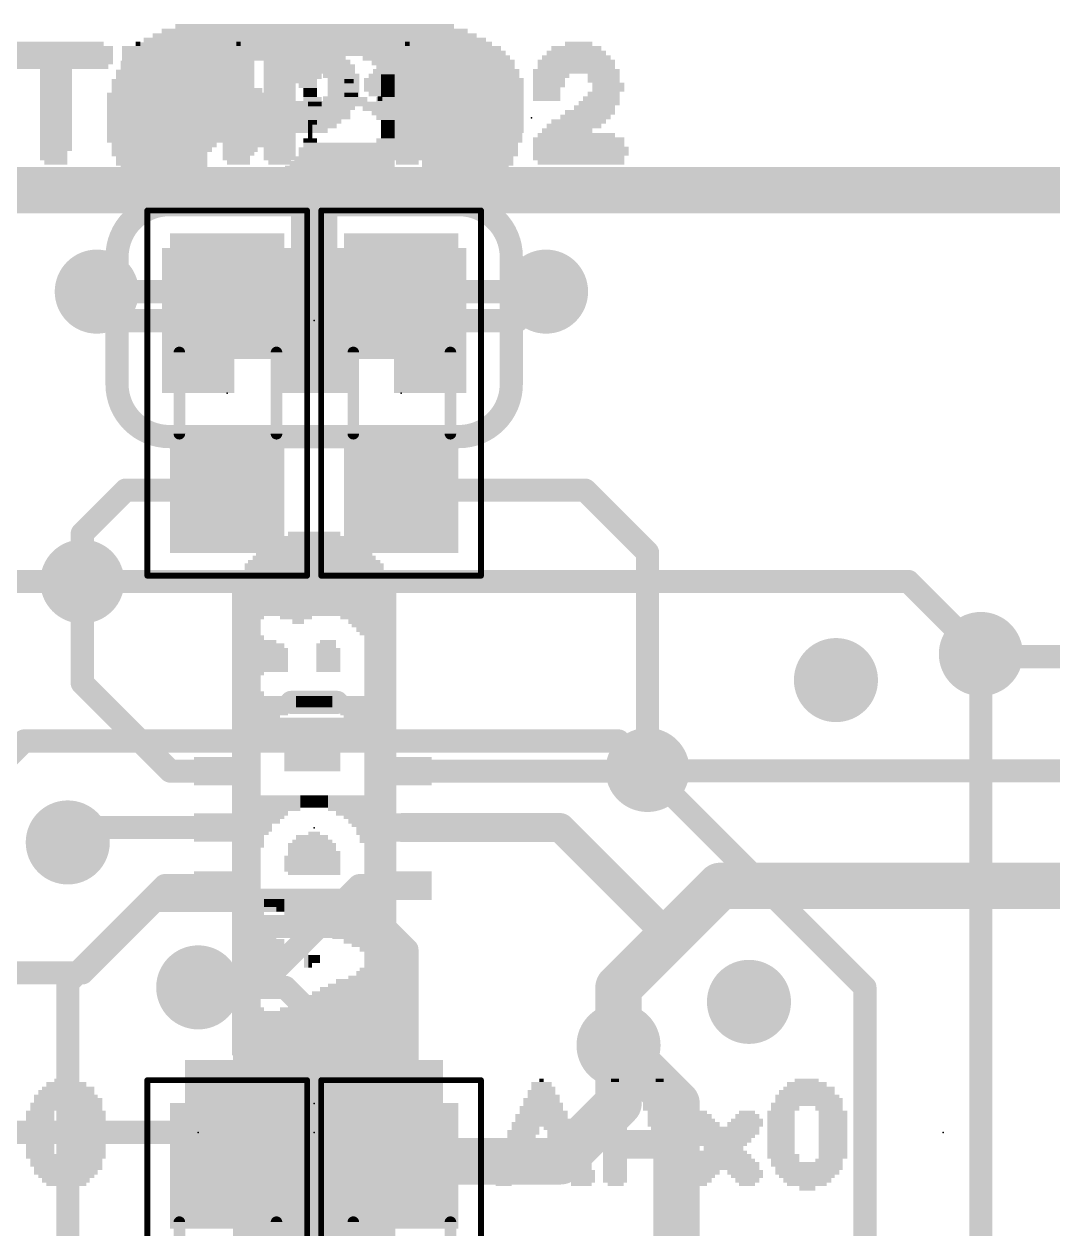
# Model space of a CAD drawing. Extents: x -29.2 to 57.4, y -24.7 to 35.4.
# Drawn here: x 10.16 to 19.17, y 9.19 to 19.74 of the extents above; entities that cross this region are included whole.
import ezdxf

# ---------------------------------------------------------------- set-up
doc = ezdxf.new("R2010")
doc.units = 0
for name, color, linetype in [('1', 12, 'CONTINUOUS'), ('16', 132, 'CONTINUOUS'), ('18', 110, 'CONTINUOUS'), ('21', 41, 'CONTINUOUS'), ('22', 40, 'CONTINUOUS'), ('23', 53, 'CONTINUOUS'), ('24', 53, 'CONTINUOUS'), ('39', 12, 'CONTINUOUS'), ('51', 53, 'CONTINUOUS')]:
    doc.layers.add(name, color=color, linetype=linetype)

# ---------------------------------------------------------------- blocks, each defined once
blk = doc.blocks.new('RECT')
blk.add_solid([(-0.5, -0.5), (0.5, -0.5), (-0.5, 0.5), (0.5, 0.5)])
blk = doc.blocks.new('ROUNDV')
at = {"const_width": 0.5}
blk.add_lwpolyline([(0, -0.25, 1), (0, 0.25, 1), (0, -0.25)], format="xyb", dxfattribs=at)

msp = doc.modelspace()

# ---------------------------------------------------------------- linework, layer by layer
at = {"layer": '1'}
for points, const_width in [([(10.795, 17.399), (11.938, 17.399)], 0.2032), ([(11.938, 17.399), (11.938, 17.36)], 0.2032), ([(14.732, 17.399), (13.462, 17.399)], 0.2032), ([(13.462, 17.399), (13.462, 17.36)], 0.2032), ([(11.049, 15.66), (10.668, 15.279)], 0.2032), ([(11.938, 15.66), (11.049, 15.66)], 0.2032), ([(13.462, 15.66), (15.074, 15.66)], 0.2032), ([(15.074, 15.66), (15.621, 15.113)], 0.2032), ([(10.668, 14.859), (10.668, 15.279)], 0.2032), ([(15.621, 15.113), (15.621, 13.208)], 0.2032), ([(10.668, 13.97), (10.668, 14.859)], 0.2032), ([(18.566, 14.2), (18.542, 14.224)], 0.2032), ([(20.193, 14.2), (18.566, 14.2)], 0.2032), ([(11.44, 13.198), (10.668, 13.97)], 0.2032), ([(15.629, 13.2), (15.621, 13.208)], 0.2032), ([(15.621, 13.198), (15.621, 13.208)], 0.2032), ([(20.193, 13.2), (15.629, 13.2)], 0.2032), ([(11.9, 13.198), (11.44, 13.198)], 0.2032), ([(13.4764, 13.198), (15.621, 13.198)], 0.2032), ([(10.7603, 12.7033), (10.63, 12.573)], 0.2032), ([(11.9, 12.7033), (10.7603, 12.7033)], 0.2032), ([(13.4764, 12.7033), (14.8557, 12.7033)], 0.254), ([(14.8557, 12.7033), (15.748, 11.811)], 0.254), ([(10.63, 12.573), (10.541, 12.573)], 0.2032), ([(15.748, 11.684), (16.256, 12.192)], 0.4064), ([(16.256, 12.192), (20.185, 12.192)], 0.4064), ([(10.541, 11.3432), (11.392, 12.1942)], 0.2032), ([(11.9, 12.1942), (11.392, 12.1942)], 0.2032), ([(13.0954, 12.1942), (12.2043, 11.303)], 0.2032), ([(13.4764, 12.1942), (13.0954, 12.1942)], 0.2032), ([(15.748, 11.811), (15.748, 11.684)], 0.254), ([(15.748, 11.684), (15.367, 11.303)], 0.4064), ([(15.367, 10.795), (15.367, 11.303)], 0.4064), ([(10.541, 11.3432), (10.541, 8.04)], 0.2032), ([(12.2043, 11.303), (11.684, 11.303)], 0.2032), ([(15.367, 10.795), (15.367, 10.287)], 0.4064), ([(15.367, 10.287), (14.859, 9.779)], 0.4064), ([(11.938, 9.74), (13.462, 9.74)], 0.4064), ([(14.859, 9.779), (13.462, 9.779)], 0.4064), ([(13.462, 9.74), (13.462, 9.779)], 0.2032)]:
    msp.add_lwpolyline(points, dxfattribs=dict(at, const_width=const_width))
for points, const_width in [([(10.795, 17.4498, 1), (10.795, 17.3482)], 0.1016), ([(11.9888, 17.399, 1), (11.8872, 17.399)], 0.1016), ([(11.938, 17.3482, 1), (11.938, 17.4498)], 0.1016), ([(13.462, 17.4498, 1), (13.462, 17.3482)], 0.1016), ([(13.5128, 17.399, 1), (13.4112, 17.399)], 0.1016), ([(14.732, 17.3482, 1), (14.732, 17.4498)], 0.1016), ([(11.8872, 17.36, 1), (11.9888, 17.36)], 0.1016), ([(13.4112, 17.36, 1), (13.5128, 17.36)], 0.1016), ([(11.049, 15.7108, 1), (11.049, 15.6092)], 0.1016), ([(11.0849, 15.6241, 1), (11.0131, 15.6959)], 0.1016), ([(11.938, 15.6092, 1), (11.938, 15.7108)], 0.1016), ([(13.462, 15.7108, 1), (13.462, 15.6092)], 0.1016), ([(15.1099, 15.6959, 1), (15.0381, 15.6241)], 0.1016), ([(15.074, 15.6092, 1), (15.074, 15.7108)], 0.1016), ([(10.7188, 15.279, 1), (10.6172, 15.279)], 0.1016), ([(10.6321, 15.3149, 1), (10.7039, 15.2431)], 0.1016), ([(15.6718, 15.113, 1), (15.5702, 15.113)], 0.1016), ([(15.5851, 15.0771, 1), (15.6569, 15.1489)], 0.1016), ([(10.7188, 14.859, 1), (10.6172, 14.859)], 0.1016), ([(10.6172, 14.859, 1), (10.7188, 14.859)], 0.1016), ([(18.5779, 14.2599, 1), (18.5061, 14.1881)], 0.1016), ([(18.566, 14.2508, 1), (18.566, 14.1492)], 0.1016), ([(18.5301, 14.1641, 1), (18.6019, 14.2359)], 0.1016), ([(10.7039, 14.0059, 1), (10.6321, 13.9341)], 0.1016), ([(10.6172, 13.97, 1), (10.7188, 13.97)], 0.1016), ([(15.6569, 13.2439, 1), (15.5851, 13.1721)], 0.1016), ([(15.6718, 13.208, 1), (15.5702, 13.208)], 0.1016), ([(15.629, 13.2508, 1), (15.629, 13.1492)], 0.1016), ([(11.44, 13.2488, 1), (11.44, 13.1472)], 0.1016), ([(11.4041, 13.162, 1), (11.476, 13.2339)], 0.1016), ([(11.9, 13.1472, 1), (11.9, 13.2488)], 0.1016), ([(13.4764, 13.2488, 1), (13.4764, 13.1472)], 0.1016), ([(15.5702, 13.208, 1), (15.6718, 13.208)], 0.1016), ([(15.5702, 13.198, 1), (15.6718, 13.198)], 0.1016), ([(15.5931, 13.1641, 1), (15.6649, 13.2359)], 0.1016), ([(15.621, 13.1472, 1), (15.621, 13.2488)], 0.1016), ([(10.7603, 12.7541, 1), (10.7603, 12.6525)], 0.1016), ([(10.7962, 12.6674, 1), (10.7244, 12.7392)], 0.1016), ([(11.9, 12.6525, 1), (11.9, 12.7541)], 0.1016), ([(13.4764, 12.7668, 1), (13.4764, 12.6398)], 0.127), ([(14.9006, 12.7482, 1), (14.8108, 12.6584)], 0.127), ([(14.8557, 12.6398, 1), (14.8557, 12.7668)], 0.127), ([(10.541, 12.6238, 1), (10.541, 12.5222)], 0.1016), ([(10.63, 12.5222, 1), (10.63, 12.6238)], 0.1016), ([(10.5941, 12.6089, 1), (10.6659, 12.5371)], 0.1016), ([(16.256, 12.2936, 1), (16.256, 12.0904)], 0.2032), ([(16.3278, 12.1202, 1), (16.1842, 12.2638)], 0.2032), ([(11.392, 12.245, 1), (11.392, 12.1434)], 0.1016), ([(11.4279, 12.1582, 1), (11.3561, 12.2301)], 0.1016), ([(11.9, 12.1434, 1), (11.9, 12.245)], 0.1016), ([(13.0954, 12.245, 1), (13.0954, 12.1434)], 0.1016), ([(13.1313, 12.1582, 1), (13.0595, 12.2301)], 0.1016), ([(13.4764, 12.1434, 1), (13.4764, 12.245)], 0.1016), ([(15.8115, 11.811, 1), (15.6845, 11.811)], 0.127), ([(15.6762, 11.7558, 1), (15.8198, 11.6122)], 0.2032), ([(15.8198, 11.6122, 1), (15.6762, 11.7558)], 0.2032), ([(15.7031, 11.7661, 1), (15.7929, 11.8559)], 0.127), ([(15.6845, 11.684, 1), (15.8115, 11.684)], 0.127), ([(15.4686, 11.303, 1), (15.2654, 11.303)], 0.2032), ([(10.5918, 11.3432, 1), (10.4902, 11.3432)], 0.1016), ([(10.5051, 11.3791, 1), (10.5769, 11.3072)], 0.1016), ([(11.684, 11.3538, 1), (11.684, 11.2522)], 0.1016), ([(12.2043, 11.2522, 1), (12.2043, 11.3538)], 0.1016), ([(15.2952, 11.3748, 1), (15.4388, 11.2312)], 0.2032), ([(12.1683, 11.3389, 1), (12.2402, 11.2671)], 0.1016), ([(15.4686, 10.795, 1), (15.2654, 10.795)], 0.2032), ([(15.2654, 10.795, 1), (15.4686, 10.795)], 0.2032), ([(15.4388, 10.2152, 1), (15.2952, 10.3588)], 0.2032), ([(15.2654, 10.287, 1), (15.4686, 10.287)], 0.2032), ([(11.938, 9.8416, 1), (11.938, 9.6384)], 0.2032), ([(13.462, 9.8806, 1), (13.462, 9.6774)], 0.2032), ([(13.462, 9.6384, 1), (13.462, 9.8416)], 0.2032), ([(14.7872, 9.8508, 1), (14.9308, 9.7072)], 0.2032), ([(14.859, 9.6774, 1), (14.859, 9.8806)], 0.2032), ([(13.5128, 9.779, 1), (13.4112, 9.779)], 0.1016), ([(13.4112, 9.74, 1), (13.5128, 9.74)], 0.1016)]:
    msp.add_lwpolyline(points, format="xyb", dxfattribs=dict(at, const_width=const_width))
at = {"layer": '16'}
for points, const_width in [([(7.874, 18.288), (12.7, 18.288)], 0.4064), ([(12.7, 18.288), (12.7, 17.145)], 0.4064), ([(20.32, 18.288), (12.7, 18.288)], 0.4064), ([(11.049, 17.145), (10.795, 17.399)], 0.2032), ([(14.478, 17.145), (14.732, 17.399)], 0.2032), ([(11.684, 17.145), (11.049, 17.145)], 0.2032), ([(12.7, 17.145), (11.684, 17.145)], 0.254), ([(12.7, 17.145), (11.684, 17.145)], 0.254), ([(12.7, 17.145), (11.684, 17.145)], 0.254), ([(12.7, 17.145), (13.716, 17.145)], 0.254), ([(12.7, 17.145), (13.716, 17.145)], 0.254), ([(13.716, 17.145), (14.478, 17.145)], 0.2032), ([(9.779, 14.859), (10.668, 14.859)], 0.2032), ([(17.907, 14.859), (10.668, 14.859)], 0.2032), ([(18.542, 14.224), (17.907, 14.859)], 0.2032), ([(18.542, 4.572), (18.542, 14.224)], 0.2032), ([(9.525, 12.827), (10.16, 13.462)], 0.2032), ([(10.16, 13.462), (15.367, 13.462)], 0.2032), ([(15.367, 13.462), (15.621, 13.208)], 0.2032), ([(15.621, 13.208), (17.526, 11.303)], 0.2032), ([(11.303, 12.065), (10.668, 11.43)], 0.2032), ([(13.081, 12.065), (11.303, 12.065)], 0.2032), ([(13.5128, 11.6332), (13.081, 12.065)], 0.2032), ([(13.5128, 10.033), (13.5128, 11.6332)], 0.2032), ([(10.668, 11.43), (9.779, 11.43)], 0.2032), ([(11.684, 11.303), (12.446, 11.303)], 0.2032), ([(12.7, 11.049), (12.446, 11.303)], 0.2032), ([(17.526, 11.303), (17.526, 6.096)], 0.2032), ([(12.7, 11.049), (12.7, 10.033)], 0.2032), ([(15.367, 10.795), (15.875, 10.287)], 0.4064), ([(15.875, 10.287), (15.875, 8.128)], 0.4064), ([(11.8872, 10.033), (9.525, 10.033)], 0.2032), ([(12.7, 8.128), (12.7, 10.033)], 0.2032)]:
    msp.add_lwpolyline(points, dxfattribs=dict(at, const_width=const_width))
for points, const_width in [([(12.8016, 18.288, 1), (12.5984, 18.288)], 0.2032), ([(12.7, 18.3896, 1), (12.7, 18.1864)], 0.2032), ([(12.7, 18.1864, 1), (12.7, 18.3896)], 0.2032), ([(10.8309, 17.4349, 1), (10.7591, 17.3631)], 0.1016), ([(14.7679, 17.3631, 1), (14.6961, 17.4349)], 0.1016), ([(11.049, 17.1958, 1), (11.049, 17.0942)], 0.1016), ([(11.0131, 17.1091, 1), (11.0849, 17.1809)], 0.1016), ([(11.684, 17.2085, 1), (11.684, 17.0815)], 0.127), ([(11.684, 17.2085, 1), (11.684, 17.0815)], 0.127), ([(11.684, 17.2085, 1), (11.684, 17.0815)], 0.127), ([(11.684, 17.0942, 1), (11.684, 17.1958)], 0.1016), ([(12.5984, 17.145, 1), (12.8016, 17.145)], 0.2032), ([(12.7, 17.2085, 1), (12.7, 17.0815)], 0.127), ([(12.7, 17.2085, 1), (12.7, 17.0815)], 0.127), ([(12.7, 17.0815, 1), (12.7, 17.2085)], 0.127), ([(12.7, 17.0815, 1), (12.7, 17.2085)], 0.127), ([(12.7, 17.0815, 1), (12.7, 17.2085)], 0.127), ([(13.716, 17.1958, 1), (13.716, 17.0942)], 0.1016), ([(13.716, 17.0815, 1), (13.716, 17.2085)], 0.127), ([(13.716, 17.0815, 1), (13.716, 17.2085)], 0.127), ([(14.4421, 17.1809, 1), (14.5139, 17.1091)], 0.1016), ([(14.478, 17.0942, 1), (14.478, 17.1958)], 0.1016), ([(10.668, 14.9098, 1), (10.668, 14.8082)], 0.1016), ([(10.668, 14.8082, 1), (10.668, 14.9098)], 0.1016), ([(17.9429, 14.8949, 1), (17.8711, 14.8231)], 0.1016), ([(17.907, 14.8082, 1), (17.907, 14.9098)], 0.1016), ([(18.5928, 14.224, 1), (18.4912, 14.224)], 0.1016), ([(18.5061, 14.1881, 1), (18.5779, 14.2599)], 0.1016), ([(10.16, 13.5128, 1), (10.16, 13.4112)], 0.1016), ([(10.1959, 13.4261, 1), (10.1241, 13.4979)], 0.1016), ([(15.4029, 13.4979, 1), (15.3311, 13.4261)], 0.1016), ([(15.367, 13.4112, 1), (15.367, 13.5128)], 0.1016), ([(15.6569, 13.2439, 1), (15.5851, 13.1721)], 0.1016), ([(15.5851, 13.1721, 1), (15.6569, 13.2439)], 0.1016), ([(11.303, 12.1158, 1), (11.303, 12.0142)], 0.1016), ([(11.3389, 12.0291, 1), (11.2671, 12.1009)], 0.1016), ([(13.1169, 12.1009, 1), (13.0451, 12.0291)], 0.1016), ([(13.081, 12.0142, 1), (13.081, 12.1158)], 0.1016), ([(13.5636, 11.6332, 1), (13.462, 11.6332)], 0.1016), ([(13.4769, 11.5973, 1), (13.5487, 11.6691)], 0.1016), ([(10.6321, 11.4659, 1), (10.7039, 11.3941)], 0.1016), ([(10.668, 11.3792, 1), (10.668, 11.4808)], 0.1016), ([(11.684, 11.3538, 1), (11.684, 11.2522)], 0.1016), ([(12.4819, 11.3389, 1), (12.4101, 11.2671)], 0.1016), ([(12.446, 11.2522, 1), (12.446, 11.3538)], 0.1016), ([(17.5768, 11.303, 1), (17.4752, 11.303)], 0.1016), ([(17.4901, 11.2671, 1), (17.5619, 11.3389)], 0.1016), ([(12.7508, 11.049, 1), (12.6492, 11.049)], 0.1016), ([(12.6641, 11.0131, 1), (12.7359, 11.0849)], 0.1016), ([(15.4388, 10.8668, 1), (15.2952, 10.7232)], 0.2032), ([(15.9766, 10.287, 1), (15.7734, 10.287)], 0.2032), ([(15.8032, 10.2152, 1), (15.9468, 10.3588)], 0.2032), ([(11.8872, 9.9822, 1), (11.8872, 10.0838)], 0.1016), ([(12.7508, 10.033, 1), (12.6492, 10.033)], 0.1016), ([(12.6492, 10.033, 1), (12.7508, 10.033)], 0.1016), ([(13.462, 10.033, 1), (13.5636, 10.033)], 0.1016)]:
    msp.add_lwpolyline(points, format="xyb", dxfattribs=dict(at, const_width=const_width))
at = {"layer": '21', "const_width": 0.2032}
for points in [[(12.5, 13.8), (12.9, 13.8)], [(12.1, 13.5635), (13.3, 13.5635)], [(12.1, 11.8365), (13.3, 11.8365)]]:
    msp.add_lwpolyline(points, dxfattribs=at)
at = {"layer": '21', "const_width": 0.1016}
for points in [[(12.5, 13.8508, 1), (12.5, 13.7492)], [(12.9, 13.7492, 1), (12.9, 13.8508)], [(12.1, 13.6143, 1), (12.1, 13.5127)], [(13.3, 13.5127, 1), (13.3, 13.6143)], [(12.1, 11.8873, 1), (12.1, 11.7857)], [(13.3, 11.7857, 1), (13.3, 11.8873)]]:
    msp.add_lwpolyline(points, format="xyb", dxfattribs=at)
at = {"layer": '22'}
for points, const_width in [([(11.43, 18.161, 0.4142), (10.9728, 17.7038)], 0.2032), ([(11.43, 18.2118, 1), (11.43, 18.1102)], 0.1016), ([(11.43, 18.1102, 1), (11.43, 18.2118)], 0.1016), ([(14.4272, 17.7038, 0.4142), (13.97, 18.161)], 0.2032), ([(13.97, 18.2118, 1), (13.97, 18.1102)], 0.1016), ([(13.97, 18.1102, 1), (13.97, 18.2118)], 0.1016), ([(11.0236, 17.7038, 1), (10.922, 17.7038)], 0.1016), ([(10.922, 17.7038, 1), (11.0236, 17.7038)], 0.1016), ([(14.478, 17.7038, 1), (14.3764, 17.7038)], 0.1016), ([(14.3764, 17.7038, 1), (14.478, 17.7038)], 0.1016), ([(10.9728, 16.5862, 0.4142), (11.43, 16.129)], 0.2032), ([(11.0236, 16.5862, 1), (10.922, 16.5862)], 0.1016), ([(13.97, 16.129, 0.4142), (14.4272, 16.5862)], 0.2032), ([(14.478, 16.5862, 1), (14.3764, 16.5862)], 0.1016), ([(10.922, 16.5862, 1), (11.0236, 16.5862)], 0.1016), ([(14.3764, 16.5862, 1), (14.478, 16.5862)], 0.1016), ([(11.43, 16.1798, 1), (11.43, 16.0782)], 0.1016), ([(11.43, 16.0782, 1), (11.43, 16.1798)], 0.1016), ([(13.97, 16.1798, 1), (13.97, 16.0782)], 0.1016), ([(13.97, 16.0782, 1), (13.97, 16.1798)], 0.1016), ([(12.065, 10.8331, 1), (12.065, 10.7569)], 0.0762), ([(12.1031, 10.795, 1), (12.0269, 10.795)], 0.0762), ([(13.3731, 10.795, 1), (13.2969, 10.795)], 0.0762), ([(13.335, 10.7569, 1), (13.335, 10.8331)], 0.0762), ([(12.065, 10.7061, 1), (12.065, 10.6299)], 0.0762), ([(13.335, 10.6299, 1), (13.335, 10.7061)], 0.0762), ([(12.065, 10.5537, 1), (12.065, 10.4775)], 0.0762), ([(13.335, 10.4775, 1), (13.335, 10.5537)], 0.0762), ([(12.065, 10.4013, 1), (12.065, 10.3251)], 0.0762), ([(13.335, 10.3251, 1), (13.335, 10.4013)], 0.0762), ([(12.065, 10.2489, 1), (12.065, 10.1727)], 0.0762), ([(13.335, 10.1727, 1), (13.335, 10.2489)], 0.0762), ([(12.065, 10.0965, 1), (12.065, 10.0203)], 0.0762), ([(13.335, 10.0203, 1), (13.335, 10.0965)], 0.0762), ([(12.065, 9.9441, 1), (12.065, 9.8679)], 0.0762), ([(13.335, 9.8679, 1), (13.335, 9.9441)], 0.0762), ([(12.065, 9.7917, 1), (12.065, 9.7155)], 0.0762), ([(13.335, 9.7155, 1), (13.335, 9.7917)], 0.0762), ([(12.065, 9.6393, 1), (12.065, 9.5631)], 0.0762), ([(13.335, 9.5631, 1), (13.335, 9.6393)], 0.0762), ([(12.065, 9.4869, 1), (12.065, 9.4107)], 0.0762), ([(13.335, 9.4107, 1), (13.335, 9.4869)], 0.0762), ([(12.065, 9.3345, 1), (12.065, 9.2583)], 0.0762), ([(13.335, 9.2583, 1), (13.335, 9.3345)], 0.0762), ([(12.065, 9.1821, 1), (12.065, 9.1059)], 0.0762), ([(13.335, 9.1059, 1), (13.335, 9.1821)], 0.0762)]:
    msp.add_lwpolyline(points, format="xyb", dxfattribs=dict(at, const_width=const_width))
for points, const_width in [([(13.97, 18.161), (11.43, 18.161)], 0.2032), ([(10.9728, 17.7038), (10.9728, 16.5862)], 0.2032), ([(14.4272, 17.7038), (14.4272, 16.5862)], 0.2032), ([(11.43, 16.129), (13.97, 16.129)], 0.2032), ([(13.335, 10.795), (12.065, 10.795)], 0.1524), ([(12.065, 10.795), (12.065, 7.493)], 0.1524), ([(13.335, 7.493), (13.335, 10.795)], 0.1524), ([(12.065, 10.668), (13.335, 10.668)], 0.1524), ([(12.065, 10.5156), (13.335, 10.5156)], 0.1524), ([(12.065, 10.3632), (13.335, 10.3632)], 0.1524), ([(12.065, 10.2108), (13.335, 10.2108)], 0.1524), ([(12.065, 10.0584), (13.335, 10.0584)], 0.1524), ([(12.065, 9.906), (13.335, 9.906)], 0.1524), ([(12.065, 9.7536), (13.335, 9.7536)], 0.1524), ([(12.065, 9.6012), (13.335, 9.6012)], 0.1524), ([(12.065, 9.4488), (13.335, 9.4488)], 0.1524), ([(12.065, 9.2964), (13.335, 9.2964)], 0.1524), ([(12.065, 9.144), (13.335, 9.144)], 0.1524)]:
    msp.add_lwpolyline(points, dxfattribs=dict(at, const_width=const_width))
at = {"layer": '23'}
for p in [(11.938, 16.51), (13.462, 16.51), (12.7, 12.7)]:
    msp.add_point(p, dxfattribs=at)
at = {"layer": '24'}
for p in [(14.605, 18.923), (12.7, 17.145), (12.7, 10.287), (11.684, 10.033), (12.7, 10.033), (18.2118, 10.033)]:
    msp.add_point(p, dxfattribs=at)
at = {"layer": '39', "const_width": 0.0508}
for points in [[(11.238, 14.91), (11.238, 18.11)], [(11.238, 18.11), (12.638, 18.11)], [(12.638, 18.11), (12.638, 14.91)], [(12.762, 14.91), (12.762, 18.11)], [(12.762, 18.11), (14.162, 18.11)], [(14.162, 18.11), (14.162, 14.91)], [(12.638, 14.91), (11.238, 14.91)], [(14.162, 14.91), (12.762, 14.91)], [(11.238, 7.29), (11.238, 10.49)], [(11.238, 10.49), (12.638, 10.49)], [(12.638, 10.49), (12.638, 7.29)], [(12.762, 7.29), (12.762, 10.49)], [(12.762, 10.49), (14.162, 10.49)], [(14.162, 10.49), (14.162, 7.29)]]:
    msp.add_lwpolyline(points, dxfattribs=at)
at = {"layer": '39', "const_width": 0.0254}
for points in [[(11.2507, 18.11, 1), (11.2253, 18.11)], [(11.238, 18.1227, 1), (11.238, 18.0973)], [(12.6507, 18.11, 1), (12.6253, 18.11)], [(12.638, 18.0973, 1), (12.638, 18.1227)], [(12.7747, 18.11, 1), (12.7493, 18.11)], [(12.762, 18.1227, 1), (12.762, 18.0973)], [(14.1747, 18.11, 1), (14.1493, 18.11)], [(14.162, 18.0973, 1), (14.162, 18.1227)], [(11.238, 14.9227, 1), (11.238, 14.8973)], [(11.2253, 14.91, 1), (11.2507, 14.91)], [(12.6253, 14.91, 1), (12.6507, 14.91)], [(12.638, 14.8973, 1), (12.638, 14.9227)], [(12.762, 14.9227, 1), (12.762, 14.8973)], [(12.7493, 14.91, 1), (12.7747, 14.91)], [(14.1493, 14.91, 1), (14.1747, 14.91)], [(14.162, 14.8973, 1), (14.162, 14.9227)], [(11.2507, 10.49, 1), (11.2253, 10.49)], [(11.238, 10.5027, 1), (11.238, 10.4773)], [(12.6507, 10.49, 1), (12.6253, 10.49)], [(12.638, 10.4773, 1), (12.638, 10.5027)], [(12.7747, 10.49, 1), (12.7493, 10.49)], [(12.762, 10.5027, 1), (12.762, 10.4773)], [(14.1747, 10.49, 1), (14.1493, 10.49)], [(14.162, 10.4773, 1), (14.162, 10.5027)]]:
    msp.add_lwpolyline(points, format="xyb", dxfattribs=at)
at = {"layer": '51', "const_width": 0.1016}
for points in [[(11.519, 16.866), (11.519, 16.154)], [(12.37, 16.866), (12.37, 16.154)], [(13.043, 16.866), (13.043, 16.154)], [(13.894, 16.866), (13.894, 16.154)], [(11.519, 9.246), (11.519, 8.534)], [(12.37, 9.246), (12.37, 8.534)], [(13.043, 9.246), (13.043, 8.534)], [(13.894, 9.246), (13.894, 8.534)]]:
    msp.add_lwpolyline(points, dxfattribs=at)
at = {"layer": '51', "const_width": 0.0508}
for points in [[(11.5444, 16.866, 1), (11.4936, 16.866)], [(12.3954, 16.866, 1), (12.3446, 16.866)], [(13.0684, 16.866, 1), (13.0176, 16.866)], [(13.9194, 16.866, 1), (13.8686, 16.866)], [(11.4936, 16.154, 1), (11.5444, 16.154)], [(12.3446, 16.154, 1), (12.3954, 16.154)], [(13.0176, 16.154, 1), (13.0684, 16.154)], [(13.8686, 16.154, 1), (13.9194, 16.154)], [(11.5444, 9.246, 1), (11.4936, 9.246)], [(12.3954, 9.246, 1), (12.3446, 9.246)], [(13.0684, 9.246, 1), (13.0176, 9.246)], [(13.9194, 9.246, 1), (13.8686, 9.246)]]:
    msp.add_lwpolyline(points, format="xyb", dxfattribs=at)

# ---------------------------------------------------------------- block references
at = {"layer": '1', "xscale": 1.1, "rotation": 270}
for p in [(11.938, 17.36), (13.462, 17.36), (11.938, 15.66), (13.462, 15.66), (11.938, 9.74), (13.462, 9.74)]:
    msp.add_blockref('RECT', p, dxfattribs=at)
at = {"layer": '1', "xscale": 0.2489, "yscale": 0.508, "rotation": 270}
for p in [(11.9, 13.198), (13.4764, 13.198), (11.9, 12.7033), (13.4764, 12.7033), (11.9, 12.1942), (13.4764, 12.1942)]:
    msp.add_blockref('RECT', p, dxfattribs=at)
at = {"layer": '16', "xscale": 0.635, "yscale": 1.27}
for p in [(11.684, 17.145), (12.7, 17.145), (13.716, 17.145), (11.8872, 10.033), (12.7, 10.033), (13.5128, 10.033)]:
    msp.add_blockref('RECT', p, dxfattribs=at)
at = {"layer": '18', "xscale": 0.7366, "yscale": 0.7366}
for p in [(10.795, 17.399), (10.795, 17.399), (14.732, 17.399), (14.732, 17.399), (10.668, 14.859), (10.668, 14.859), (18.542, 14.224), (18.542, 14.224), (17.272, 13.9954), (17.272, 13.9954), (15.621, 13.208), (15.621, 13.208), (10.541, 12.573), (10.541, 12.573), (11.684, 11.303), (11.684, 11.303), (16.51, 11.176), (16.51, 11.176), (15.367, 10.795), (15.367, 10.795)]:
    msp.add_blockref('ROUNDV', p, dxfattribs=at)
at = {"layer": '21', "yscale": 0.04}
for p in [(10.437, 19.53), (10.437, 19.41)]:
    msp.add_blockref('RECT', p, dxfattribs=at)
for p, xscale in [((10.417, 19.57), 0.88), ((11.137, 19.53), 0.24), ((11.157, 19.57), 0.04), ((12.017, 19.53), 0.24), ((12.037, 19.57), 0.04), ((12.577, 19.53), 0.56), ((12.557, 19.57), 0.36), ((13.537, 19.53), 0.24), ((13.517, 19.57), 0.04), ((14.137, 19.53), 0.4), ((14.137, 19.57), 0.24), ((14.997, 19.53), 0.44), ((15.017, 19.57), 0.24), ((10.417, 19.49), 1.04), ((10.417, 19.45), 1.04), ((11.157, 19.49), 0.28), ((11.177, 19.45), 0.32), ((11.177, 19.41), 0.32), ((11.997, 19.41), 0.36), ((11.997, 19.49), 0.28), ((12.017, 19.45), 0.32), ((12.597, 19.49), 0.68), ((12.617, 19.45), 0.72), ((12.637, 19.41), 0.76), ((13.477, 19.41), 0.36), ((13.497, 19.45), 0.32), ((13.517, 19.49), 0.28), ((14.137, 19.41), 0.64), ((14.117, 19.49), 0.52), ((14.137, 19.45), 0.56), ((14.997, 19.41), 0.68), ((14.997, 19.45), 0.6), ((14.997, 19.49), 0.52), ((10.417, 19.37), 0.96), ((10.437, 19.33), 0.28), ((11.197, 19.37), 0.36), ((11.217, 19.33), 0.4), ((11.957, 19.33), 0.44), ((11.977, 19.37), 0.4), ((12.657, 19.37), 0.8), ((12.657, 19.33), 0.8), ((13.437, 19.33), 0.44), ((13.457, 19.37), 0.4), ((14.117, 19.37), 0.68), ((14.137, 19.33), 0.72), ((14.997, 19.33), 0.76), ((14.997, 19.37), 0.68), ((10.437, 19.29), 0.28), ((10.437, 19.25), 0.28), ((10.437, 19.21), 0.28), ((11.237, 19.29), 0.44), ((11.237, 19.25), 0.44), ((11.257, 19.21), 0.48), ((11.917, 19.21), 0.52), ((11.937, 19.25), 0.48), ((11.957, 19.29), 0.44), ((12.397, 19.29), 0.28), ((12.397, 19.25), 0.28), ((12.397, 19.21), 0.28), ((12.937, 19.29), 0.32), ((12.957, 19.25), 0.28), ((12.957, 19.21), 0.28), ((13.397, 19.25), 0.52), ((13.397, 19.21), 0.52), ((13.417, 19.29), 0.48), ((13.877, 19.25), 0.28), ((13.877, 19.21), 0.28), ((13.917, 19.29), 0.28), ((14.357, 19.29), 0.28), ((14.397, 19.25), 0.28), ((14.397, 19.21), 0.28), ((14.777, 19.29), 0.32), ((14.757, 19.25), 0.28), ((14.757, 19.21), 0.28), ((15.237, 19.29), 0.28), ((15.237, 19.25), 0.28), ((15.277, 19.21), 0.28), ((10.437, 19.17), 0.28), ((10.437, 19.13), 0.28), ((10.437, 19.09), 0.28), ((11.277, 19.17), 0.52), ((11.297, 19.13), 0.56), ((11.597, 19.09), 1.16), ((11.897, 19.17), 0.56), ((11.897, 19.13), 0.56), ((12.397, 19.17), 0.28), ((12.397, 19.13), 0.28), ((12.397, 19.09), 0.28), ((12.937, 19.09), 0.32), ((12.957, 19.17), 0.28), ((12.957, 19.13), 0.28), ((13.397, 19.17), 0.52), ((13.417, 19.13), 0.48), ((13.277, 19.09), 0.04), ((13.517, 19.09), 0.28), ((13.877, 19.17), 0.28), ((13.877, 19.13), 0.28), ((13.877, 19.09), 0.28), ((14.397, 19.17), 0.28), ((14.397, 19.13), 0.28), ((14.397, 19.09), 0.28), ((14.737, 19.17), 0.24), ((14.737, 19.13), 0.24), ((14.737, 19.09), 0.24), ((15.217, 19.09), 0.32), ((15.237, 19.13), 0.28), ((15.277, 19.17), 0.28), ((10.437, 19.05), 0.28), ((10.437, 19.01), 0.28), ((11.437, 19.05), 0.84), ((11.157, 19.01), 0.28), ((11.577, 19.01), 0.48), ((12.037, 19.05), 0.28), ((12.037, 19.01), 0.28), ((12.657, 19.05), 0.8), ((12.657, 19.01), 0.8), ((13.517, 19.05), 0.28), ((13.517, 19.01), 0.28), ((13.877, 19.05), 0.28), ((13.877, 19.01), 0.28), ((14.397, 19.05), 0.28), ((14.397, 19.01), 0.28), ((15.157, 19.01), 0.36), ((15.197, 19.05), 0.36), ((10.437, 18.97), 0.28), ((10.437, 18.93), 0.28), ((10.437, 18.89), 0.28), ((11.157, 18.97), 0.28), ((11.157, 18.93), 0.28), ((11.157, 18.89), 0.28), ((11.577, 18.97), 0.4), ((11.597, 18.93), 0.36), ((11.577, 18.89), 0.32), ((12.037, 18.97), 0.28), ((12.037, 18.93), 0.28), ((12.037, 18.89), 0.28), ((12.637, 18.97), 0.76), ((12.637, 18.93), 0.76), ((12.597, 18.89), 0.68), ((13.517, 18.97), 0.28), ((13.517, 18.93), 0.28), ((13.517, 18.89), 0.28), ((13.877, 18.97), 0.28), ((13.877, 18.93), 0.28), ((13.877, 18.89), 0.28), ((14.397, 18.97), 0.28), ((14.397, 18.93), 0.28), ((14.397, 18.89), 0.28), ((15.017, 18.89), 0.48), ((15.077, 18.93), 0.44), ((15.117, 18.97), 0.44), ((10.437, 18.85), 0.28), ((10.437, 18.81), 0.28), ((10.437, 18.77), 0.28), ((11.157, 18.85), 0.28), ((11.157, 18.81), 0.28), ((11.157, 18.77), 0.28), ((11.577, 18.85), 0.24), ((11.577, 18.81), 0.16), ((12.037, 18.85), 0.28), ((12.037, 18.81), 0.28), ((12.037, 18.77), 0.28), ((12.577, 18.85), 0.64), ((12.537, 18.81), 0.56), ((12.397, 18.77), 0.28), ((13.517, 18.85), 0.28), ((13.517, 18.81), 0.28), ((13.517, 18.77), 0.28), ((13.877, 18.85), 0.28), ((13.877, 18.81), 0.28), ((13.917, 18.77), 0.28), ((14.377, 18.81), 0.32), ((14.357, 18.77), 0.28), ((14.397, 18.85), 0.28), ((14.997, 18.77), 0.68), ((14.917, 18.81), 0.44), ((14.977, 18.85), 0.48), ((10.437, 18.73), 0.28), ((10.437, 18.69), 0.28), ((11.157, 18.73), 0.28), ((11.157, 18.69), 0.28), ((12.037, 18.73), 0.28), ((12.037, 18.69), 0.28), ((12.397, 18.73), 0.28), ((12.397, 18.69), 0.28), ((13.517, 18.73), 0.28), ((13.517, 18.69), 0.28), ((14.137, 18.73), 0.72), ((14.117, 18.69), 0.68), ((15.017, 18.73), 0.8), ((15.017, 18.69), 0.8), ((10.437, 18.65), 0.28), ((10.417, 18.61), 0.24), ((10.417, 18.57), 0.24), ((11.157, 18.65), 0.28), ((11.137, 18.61), 0.24), ((11.137, 18.57), 0.24), ((12.037, 18.65), 0.28), ((12.037, 18.61), 0.28), ((12.017, 18.57), 0.24), ((12.397, 18.65), 0.28), ((12.397, 18.61), 0.28), ((12.397, 18.57), 0.28), ((13.517, 18.65), 0.28), ((13.517, 18.61), 0.28), ((13.517, 18.57), 0.28), ((14.137, 18.65), 0.64), ((14.137, 18.61), 0.56), ((14.137, 18.57), 0.48), ((15.037, 18.65), 0.84), ((15.037, 18.61), 0.84), ((15.017, 18.57), 0.8), ((10.437, 18.53), 0.2), ((11.157, 18.53), 0.2), ((12.037, 18.53), 0.2), ((12.397, 18.53), 0.2), ((13.517, 18.53), 0.2), ((14.137, 18.53), 0.4), ((14.137, 18.49), 0.16), ((15.037, 18.53), 0.76)]:
    msp.add_blockref('RECT', p, dxfattribs=dict(at, xscale=xscale))
at = {"layer": '22'}
for p, xscale, yscale, rotation in [((12.705, 19.723), 2.44, 0.04, 180), ((12.705, 19.643), 2.84, 0.04, 180), ((12.705, 19.683), 2.68, 0.04, 180), ((12.705, 19.523), 3.16, 0.04, 180), ((12.705, 19.563), 3.08, 0.04, 180), ((12.705, 19.603), 3, 0.04, 180), ((12.705, 19.483), 3.24, 0.04, 180), ((12.525, 19.443), 0.72, 0.04, 180), ((13.745, 19.443), 1.24, 0.04, 180), ((11.365, 19.323), 0.8, 0.04, 180), ((11.445, 19.403), 0.88, 0.04, 180), ((11.405, 19.363), 0.8, 0.04, 180), ((12.585, 19.403), 0.52, 0.04, 180), ((12.605, 19.363), 0.4, 0.04, 180), ((12.605, 19.323), 0.32, 0.04, 180), ((13.305, 19.403), 0.2, 0.04, 180), ((13.325, 19.363), 0.16, 0.04, 180), ((13.325, 19.323), 0.16, 0.04, 180), ((14.025, 19.403), 0.76, 0.04, 180), ((14.025, 19.363), 0.76, 0.04, 180), ((14.045, 19.323), 0.8, 0.04, 180), ((11.345, 19.243), 0.84, 0.04, 180), ((11.345, 19.203), 0.84, 0.04, 180), ((11.365, 19.283), 0.8, 0.04, 180), ((12.625, 19.283), 0.28, 0.04, 180), ((12.625, 19.243), 0.2, 0.04, 180), ((12.645, 19.203), 0.16, 0.04, 180), ((13.005, 19.203), 0.16, 0.04, 180), ((13.005, 19.243), 0.08, 0.04, 180), ((13.345, 19.283), 0.12, 0.04, 180), ((13.345, 19.243), 0.12, 0.04, 180), ((13.345, 19.203), 0.12, 0.04, 180), ((14.045, 19.283), 0.8, 0.04, 180), ((14.065, 19.243), 0.84, 0.04, 180), ((14.065, 19.203), 0.84, 0.04, 180), ((11.365, 19.123), 0.96, 0.04, 180), ((11.365, 19.163), 0.88, 0.04, 180), ((12.105, 19.123), 0.36, 0.04, 180), ((12.105, 19.163), 0.28, 0.04, 180), ((12.665, 19.163), 0.12, 0.04, 180), ((12.665, 19.123), 0.12, 0.04, 180), ((13.005, 19.163), 0.16, 0.04, 180), ((13.025, 19.123), 0.12, 0.04, 180), ((13.345, 19.163), 0.12, 0.04, 180), ((13.345, 19.123), 0.12, 0.04, 180), ((14.065, 19.163), 0.84, 0.04, 180), ((14.085, 19.123), 0.88, 0.04, 180), ((11.605, 19.083), 1.44, 0.04, 180), ((11.625, 19.043), 1.48, 0.04, 180), ((11.625, 19.003), 1.48, 0.04, 180), ((12.685, 19.083), 0.16, 0.04, 180), ((12.705, 19.043), 0.12, 0.04, 180), ((12.725, 19.003), 0.16, 0.04, 180), ((13.085, 19.083), 0.16, 0.04, 180), ((13.225, 19.043), 0.36, 0.04, 180), ((13.265, 19.003), 0.28, 0.04, 180), ((13.325, 19.083), 0.16, 0.04, 180), ((14.085, 19.083), 0.88, 0.04, 180), ((14.085, 19.043), 0.88, 0.04, 180), ((14.085, 19.003), 0.88, 0.04, 180), ((11.645, 18.963), 1.52, 0.04, 180), ((11.645, 18.923), 1.52, 0.04, 180), ((11.645, 18.883), 1.52, 0.04, 180), ((12.745, 18.963), 0.2, 0.04, 180), ((12.765, 18.923), 0.24, 0.04, 180), ((12.685, 18.883), 0.08, 0.04, 180), ((13.305, 18.963), 0.2, 0.04, 180), ((13.325, 18.923), 0.16, 0.04, 180), ((13.345, 18.883), 0.12, 0.04, 180), ((14.085, 18.963), 0.88, 0.04, 180), ((14.085, 18.923), 0.88, 0.04, 180), ((14.085, 18.883), 0.88, 0.04, 180), ((11.645, 18.843), 1.52, 0.04, 180), ((11.625, 18.803), 1.48, 0.04, 180), ((12.665, 18.843), 0.04, 0.04, 180), ((12.665, 18.803), 0.04, 0.04, 180), ((13.345, 18.843), 0.12, 0.04, 180), ((13.345, 18.803), 0.12, 0.04, 180), ((14.085, 18.843), 0.88, 0.04, 180), ((14.085, 18.803), 0.88, 0.04, 180), ((11.625, 18.763), 1.48, 0.04, 180), ((11.605, 18.723), 1.44, 0.04, 180), ((11.385, 18.683), 0.92, 0.04, 180), ((12.105, 18.683), 0.36, 0.04, 180), ((12.665, 18.723), 0.12, 0.04, 180), ((13.005, 18.683), 0.8, 0.04, 180), ((12.665, 18.763), 0.04, 0.04, 180), ((13.325, 18.723), 0.16, 0.04, 180), ((13.345, 18.763), 0.12, 0.04, 180), ((14.085, 18.763), 0.88, 0.04, 180), ((14.085, 18.723), 0.88, 0.04, 180), ((14.065, 18.683), 0.84, 0.04, 180), ((11.365, 18.643), 0.88, 0.04, 180), ((11.345, 18.603), 0.84, 0.04, 180), ((11.365, 18.563), 0.8, 0.04, 180), ((12.105, 18.643), 0.2, 0.04, 180), ((12.965, 18.563), 0.88, 0.04, 180), ((12.985, 18.643), 0.84, 0.04, 180), ((12.985, 18.603), 0.84, 0.04, 180), ((14.065, 18.643), 0.84, 0.04, 180), ((14.065, 18.603), 0.84, 0.04, 180), ((14.045, 18.563), 0.8, 0.04, 180), ((11.365, 18.523), 0.8, 0.04, 180), ((11.385, 18.483), 0.76, 0.04, 180), ((12.925, 18.483), 0.96, 0.04, 180), ((12.945, 18.523), 0.92, 0.04, 180), ((14.045, 18.523), 0.8, 0.04, 180), ((14.025, 18.483), 0.76, 0.04, 180), ((11.425, 18.443), 0.84, 0.04, 180), ((11.485, 18.403), 0.88, 0.04, 180), ((12.705, 18.363), 3.24, 0.04, 180), ((12.865, 18.403), 1.16, 0.04, 180), ((12.885, 18.443), 1.04, 0.04, 180), ((13.985, 18.403), 0.76, 0.04, 180), ((14.025, 18.443), 0.76, 0.04, 180), ((12.705, 18.323), 3.16, 0.04, 180), ((12.705, 18.283), 3.08, 0.04, 180), ((12.705, 18.243), 3, 0.04, 180), ((12.705, 18.203), 2.84, 0.04, 180), ((12.705, 18.163), 2.68, 0.04, 180), ((12.705, 18.123), 2.44, 0.04, 180), ((12.35, 14.892), 0.67, 0.04, 90), ((12.385, 14.892), 0.67, 0.03, 90), ((12.42, 14.892), 0.73, 0.04, 90), ((12.455, 14.892), 0.73, 0.03, 90), ((12.49, 14.912), 0.77, 0.04, 90), ((12.525, 14.892), 0.81, 0.03, 90), ((12.56, 14.892), 0.81, 0.04, 90), ((12.595, 14.892), 0.81, 0.03, 90), ((12.63, 14.912), 0.77, 0.04, 90), ((12.665, 14.912), 0.77, 0.03, 90), ((12.7, 14.927), 0.74, 0.04, 90), ((12.735, 14.927), 0.74, 0.03, 90), ((12.77, 14.927), 0.74, 0.04, 90), ((12.805, 14.927), 0.74, 0.03, 90), ((12.84, 14.927), 0.74, 0.04, 90), ((12.875, 14.927), 0.74, 0.03, 90), ((12.91, 14.927), 0.74, 0.04, 90), ((12.945, 14.892), 0.73, 0.03, 90), ((12.98, 14.892), 0.73, 0.04, 90), ((13.015, 14.857), 0.74, 0.03, 90), ((13.05, 14.842), 0.77, 0.04, 90), ((12.21, 12.912), 4.41, 0.04, 90), ((12.245, 14.842), 0.63, 0.03, 90), ((12.28, 14.872), 0.63, 0.04, 90), ((12.315, 14.872), 0.63, 0.03, 90), ((13.085, 14.802), 0.77, 0.03, 90), ((13.12, 14.787), 0.8, 0.04, 90), ((13.155, 12.932), 4.45, 0.03, 90), ((13.19, 12.912), 4.41, 0.04, 90), ((12.105, 12.862), 4.31, 0.03, 90), ((12.14, 12.877), 4.34, 0.04, 90), ((12.175, 12.897), 4.38, 0.03, 90), ((13.225, 12.897), 4.38, 0.03, 90), ((13.26, 12.877), 4.34, 0.04, 90), ((13.295, 12.862), 4.31, 0.03, 90), ((12.07, 12.827), 4.24, 0.04, 90), ((13.33, 12.827), 4.24, 0.04, 90), ((12, 12.757), 4.1, 0.04, 90), ((12.035, 12.792), 4.17, 0.03, 90), ((13.365, 12.792), 4.17, 0.03, 90), ((13.4, 12.757), 4.1, 0.04, 90), ((12.245, 14.212), 0.35, 0.03, 90), ((12.28, 14.207), 0.28, 0.04, 90), ((12.315, 14.207), 0.28, 0.03, 90), ((12.35, 14.207), 0.28, 0.04, 90), ((12.385, 14.192), 0.25, 0.03, 90), ((12.42, 14.192), 0.25, 0.04, 90), ((12.455, 14.172), 0.21, 0.03, 90), ((12.735, 14.192), 0.25, 0.03, 90), ((12.77, 14.207), 0.28, 0.04, 90), ((12.805, 14.207), 0.28, 0.03, 90), ((12.84, 14.207), 0.28, 0.04, 90), ((12.875, 14.207), 0.28, 0.03, 90), ((12.91, 14.172), 0.21, 0.04, 90), ((12.245, 13.667), 0.46, 0.03, 90), ((12.28, 13.682), 0.35, 0.04, 90), ((12.315, 13.717), 0.28, 0.03, 90), ((12.35, 13.737), 0.24, 0.04, 90), ((12.385, 13.752), 0.21, 0.03, 90), ((12.42, 13.772), 0.17, 0.04, 90), ((12.455, 13.772), 0.17, 0.03, 90), ((12.49, 13.787), 0.14, 0.04, 90), ((12.525, 13.787), 0.14, 0.03, 90), ((12.56, 13.807), 0.1, 0.04, 90), ((12.595, 13.807), 0.1, 0.03, 90), ((12.63, 13.807), 0.1, 0.04, 90), ((12.665, 13.807), 0.1, 0.03, 90), ((12.7, 13.807), 0.1, 0.04, 90), ((12.735, 13.807), 0.1, 0.03, 90), ((12.77, 13.807), 0.1, 0.04, 90), ((12.805, 13.807), 0.1, 0.03, 90), ((12.84, 13.807), 0.1, 0.04, 90), ((12.875, 13.787), 0.14, 0.03, 90), ((12.91, 13.787), 0.14, 0.04, 90), ((12.945, 13.772), 0.17, 0.03, 90), ((12.98, 13.752), 0.21, 0.04, 90), ((13.015, 13.752), 0.21, 0.03, 90), ((13.05, 13.717), 0.28, 0.04, 90), ((13.085, 13.702), 0.31, 0.03, 90), ((13.12, 13.667), 0.38, 0.04, 90), ((12.595, 13.372), 0.35, 0.03, 90), ((12.63, 13.372), 0.35, 0.04, 90), ((12.665, 13.372), 0.35, 0.03, 90), ((12.7, 13.372), 0.35, 0.04, 90), ((12.735, 13.372), 0.35, 0.03, 90), ((12.77, 13.372), 0.35, 0.04, 90), ((12.49, 13.317), 0.24, 0.04, 90), ((12.525, 13.337), 0.28, 0.03, 90), ((12.56, 13.352), 0.31, 0.04, 90), ((12.805, 13.352), 0.31, 0.03, 90), ((12.84, 13.352), 0.31, 0.04, 90), ((12.875, 13.337), 0.28, 0.03, 90), ((12.91, 13.302), 0.21, 0.04, 90), ((12.455, 13.282), 0.17, 0.03, 90), ((12.245, 12.757), 0.46, 0.03, 90), ((12.28, 12.812), 0.35, 0.04, 90), ((12.315, 12.827), 0.32, 0.03, 90), ((12.35, 12.862), 0.25, 0.04, 90), ((12.385, 12.862), 0.25, 0.03, 90), ((12.42, 12.882), 0.21, 0.04, 90), ((12.455, 12.897), 0.18, 0.03, 90), ((12.49, 12.917), 0.14, 0.04, 90), ((12.525, 12.917), 0.14, 0.03, 90), ((12.56, 12.917), 0.14, 0.04, 90), ((12.595, 12.932), 0.11, 0.03, 90), ((12.63, 12.932), 0.11, 0.04, 90), ((12.665, 12.932), 0.11, 0.03, 90), ((12.7, 12.932), 0.11, 0.04, 90), ((12.735, 12.932), 0.11, 0.03, 90), ((12.77, 12.932), 0.11, 0.04, 90), ((12.805, 12.932), 0.11, 0.03, 90), ((12.84, 12.917), 0.14, 0.04, 90), ((12.875, 12.917), 0.14, 0.03, 90), ((12.91, 12.897), 0.18, 0.04, 90), ((12.945, 12.897), 0.18, 0.03, 90), ((12.98, 12.882), 0.21, 0.04, 90), ((13.015, 12.862), 0.25, 0.03, 90), ((13.05, 12.847), 0.28, 0.04, 90), ((13.085, 12.812), 0.35, 0.03, 90), ((13.12, 12.777), 0.42, 0.04, 90), ((12.49, 12.427), 0.28, 0.04, 90), ((12.525, 12.442), 0.31, 0.03, 90), ((12.56, 12.462), 0.35, 0.04, 90), ((12.595, 12.462), 0.35, 0.03, 90), ((12.63, 12.462), 0.35, 0.04, 90), ((12.665, 12.477), 0.38, 0.03, 90), ((12.7, 12.477), 0.38, 0.04, 90), ((12.735, 12.477), 0.38, 0.03, 90), ((12.77, 12.462), 0.35, 0.04, 90), ((12.805, 12.462), 0.35, 0.03, 90), ((12.84, 12.442), 0.31, 0.04, 90), ((12.875, 12.427), 0.28, 0.03, 90), ((12.455, 12.387), 0.14, 0.03, 90), ((12.91, 12.392), 0.21, 0.04, 90), ((12.245, 12.022), 0.17, 0.03, 90), ((12.28, 12.042), 0.07, 0.04, 90), ((12.315, 12.042), 0.07, 0.03, 90), ((12.35, 12.042), 0.07, 0.04, 90), ((12.385, 12.022), 0.11, 0.03, 90), ((12.42, 12.022), 0.11, 0.04, 90), ((12.455, 12.007), 0.14, 0.03, 90), ((12.49, 12.007), 0.14, 0.04, 90), ((12.525, 11.987), 0.18, 0.03, 90), ((12.56, 11.987), 0.18, 0.04, 90), ((12.595, 11.972), 0.21, 0.03, 90), ((12.63, 11.972), 0.21, 0.04, 90), ((12.665, 11.952), 0.25, 0.03, 90), ((12.7, 11.952), 0.25, 0.04, 90), ((12.735, 11.937), 0.28, 0.03, 90), ((12.77, 11.937), 0.28, 0.04, 90), ((12.805, 11.917), 0.32, 0.03, 90), ((12.84, 11.917), 0.32, 0.04, 90), ((12.875, 11.902), 0.35, 0.03, 90), ((12.91, 11.902), 0.35, 0.04, 90), ((12.945, 11.902), 0.35, 0.03, 90), ((12.98, 11.882), 0.39, 0.04, 90), ((13.015, 11.882), 0.39, 0.03, 90), ((13.05, 11.867), 0.42, 0.04, 90), ((13.085, 11.867), 0.42, 0.03, 90), ((13.12, 11.847), 0.46, 0.04, 90), ((12.245, 11.532), 0.53, 0.03, 90), ((12.28, 11.552), 0.49, 0.04, 90), ((12.315, 11.532), 0.45, 0.03, 90), ((12.35, 11.547), 0.42, 0.04, 90), ((12.385, 11.532), 0.39, 0.03, 90), ((12.42, 11.552), 0.35, 0.04, 90), ((12.63, 11.547), 0.14, 0.04, 90), ((12.665, 11.532), 0.11, 0.03, 90), ((12.7, 11.552), 0.07, 0.04, 90), ((12.735, 11.552), 0.07, 0.03, 90), ((13.015, 11.057), 0.7, 0.03, 90), ((13.05, 11.057), 0.7, 0.04, 90), ((13.085, 11.077), 0.74, 0.03, 90), ((13.12, 11.092), 0.77, 0.04, 90), ((12.77, 11.007), 0.6, 0.04, 90), ((12.805, 11.007), 0.6, 0.03, 90), ((12.84, 11.022), 0.63, 0.04, 90), ((12.875, 11.022), 0.63, 0.03, 90), ((12.91, 11.042), 0.67, 0.04, 90), ((12.945, 11.042), 0.67, 0.03, 90), ((12.98, 11.042), 0.67, 0.04, 90), ((12.56, 10.952), 0.49, 0.04, 90), ((12.595, 10.952), 0.49, 0.03, 90), ((12.63, 10.972), 0.53, 0.04, 90), ((12.665, 10.972), 0.53, 0.03, 90), ((12.7, 10.987), 0.56, 0.04, 90), ((12.735, 10.987), 0.56, 0.03, 90), ((12.245, 10.917), 0.42, 0.03, 90), ((12.28, 10.902), 0.39, 0.04, 90), ((12.315, 10.902), 0.39, 0.03, 90), ((12.35, 10.902), 0.39, 0.04, 90), ((12.385, 10.902), 0.39, 0.03, 90), ((12.42, 10.917), 0.42, 0.04, 90), ((12.455, 10.917), 0.42, 0.03, 90), ((12.49, 10.937), 0.46, 0.04, 90), ((12.525, 10.937), 0.46, 0.03, 90), ((10.529, 10.453), 0.35, 0.04, 180), ((10.529, 10.488), 0.21, 0.03, 180), ((14.6918, 10.453), 0.18, 0.04, 180), ((14.6918, 10.488), 0.04, 0.03, 180), ((15.3368, 10.453), 0.21, 0.04, 180), ((15.3368, 10.488), 0.07, 0.03, 180), ((15.6868, 10.453), 0.21, 0.04, 180), ((15.7268, 10.488), 0.07, 0.03, 180), ((17.0168, 10.453), 0.35, 0.04, 180), ((17.0168, 10.488), 0.21, 0.03, 180), ((10.524, 10.348), 0.56, 0.03, 180), ((10.529, 10.383), 0.49, 0.04, 180), ((10.544, 10.418), 0.46, 0.03, 180), ((14.6918, 10.383), 0.24, 0.04, 180), ((14.7118, 10.348), 0.28, 0.03, 180), ((14.7068, 10.418), 0.21, 0.03, 180), ((15.3368, 10.418), 0.21, 0.03, 180), ((15.3368, 10.383), 0.21, 0.04, 180), ((15.3368, 10.348), 0.21, 0.03, 180), ((15.6718, 10.383), 0.24, 0.04, 180), ((15.6868, 10.418), 0.21, 0.03, 180), ((15.7068, 10.348), 0.25, 0.03, 180), ((17.0218, 10.348), 0.56, 0.03, 180), ((17.0168, 10.383), 0.49, 0.04, 180), ((17.0368, 10.418), 0.45, 0.03, 180), ((10.529, 10.278), 0.63, 0.03, 180), ((10.334, 10.243), 0.24, 0.04, 180), ((10.544, 10.313), 0.6, 0.04, 180), ((10.719, 10.243), 0.25, 0.04, 180), ((14.6918, 10.243), 0.38, 0.04, 180), ((14.6918, 10.313), 0.32, 0.04, 180), ((14.7068, 10.278), 0.35, 0.03, 180), ((15.3368, 10.313), 0.21, 0.04, 180), ((15.3368, 10.278), 0.21, 0.03, 180), ((15.3368, 10.243), 0.21, 0.04, 180), ((15.7068, 10.313), 0.25, 0.04, 180), ((15.7068, 10.278), 0.25, 0.03, 180), ((15.7068, 10.243), 0.25, 0.04, 180), ((17.0168, 10.278), 0.63, 0.03, 180), ((16.8268, 10.243), 0.25, 0.04, 180), ((17.0368, 10.313), 0.59, 0.04, 180), ((17.2118, 10.243), 0.24, 0.04, 180), ((10.299, 10.208), 0.25, 0.03, 180), ((10.299, 10.173), 0.25, 0.04, 180), ((10.299, 10.138), 0.25, 0.03, 180), ((10.754, 10.208), 0.24, 0.03, 180), ((10.754, 10.173), 0.24, 0.04, 180), ((10.754, 10.138), 0.24, 0.03, 180), ((14.6918, 10.173), 0.46, 0.04, 180), ((14.7068, 10.138), 0.49, 0.03, 180), ((14.7118, 10.208), 0.42, 0.03, 180), ((15.3368, 10.208), 0.21, 0.03, 180), ((15.3368, 10.173), 0.21, 0.04, 180), ((15.3368, 10.138), 0.21, 0.03, 180), ((15.7418, 10.208), 0.24, 0.03, 180), ((15.7418, 10.173), 0.24, 0.04, 180), ((15.7418, 10.138), 0.24, 0.03, 180), ((16.0718, 10.138), 0.28, 0.03, 180), ((16.0768, 10.173), 0.21, 0.04, 180), ((16.0718, 10.208), 0.14, 0.03, 180), ((16.4918, 10.138), 0.28, 0.03, 180), ((16.4968, 10.173), 0.21, 0.04, 180), ((16.4918, 10.208), 0.14, 0.03, 180), ((16.7918, 10.208), 0.24, 0.03, 180), ((16.7918, 10.173), 0.24, 0.04, 180), ((16.7918, 10.138), 0.24, 0.03, 180), ((17.2468, 10.208), 0.25, 0.03, 180), ((17.2468, 10.173), 0.25, 0.04, 180), ((17.2468, 10.138), 0.25, 0.03, 180), ((10.299, 10.103), 0.25, 0.04, 180), ((10.299, 10.068), 0.25, 0.03, 180), ((10.299, 10.033), 0.25, 0.04, 180), ((10.754, 10.103), 0.24, 0.04, 180), ((10.754, 10.068), 0.24, 0.03, 180), ((10.754, 10.033), 0.24, 0.04, 180), ((14.5318, 10.033), 0.28, 0.04, 180), ((14.6918, 10.103), 0.52, 0.04, 180), ((14.5518, 10.068), 0.24, 0.03, 180), ((14.8518, 10.068), 0.28, 0.03, 180), ((14.8668, 10.033), 0.25, 0.04, 180), ((15.3368, 10.103), 0.21, 0.04, 180), ((15.3368, 10.068), 0.21, 0.03, 180), ((15.5668, 10.033), 0.67, 0.04, 180), ((15.7418, 10.103), 0.24, 0.04, 180), ((15.7768, 10.068), 0.25, 0.03, 180), ((16.0918, 10.103), 0.32, 0.04, 180), ((16.2868, 10.068), 0.63, 0.03, 180), ((16.2868, 10.033), 0.63, 0.04, 180), ((16.4768, 10.103), 0.31, 0.04, 180), ((16.7918, 10.103), 0.24, 0.04, 180), ((16.7918, 10.068), 0.24, 0.03, 180), ((16.7918, 10.033), 0.24, 0.04, 180), ((17.2468, 10.103), 0.25, 0.04, 180), ((17.2468, 10.068), 0.25, 0.03, 180), ((17.2468, 10.033), 0.25, 0.04, 180), ((10.299, 9.998), 0.25, 0.03, 180), ((10.299, 9.963), 0.25, 0.04, 180), ((10.299, 9.928), 0.25, 0.03, 180), ((10.754, 9.998), 0.24, 0.03, 180), ((10.754, 9.963), 0.24, 0.04, 180), ((10.754, 9.928), 0.24, 0.03, 180), ((14.5018, 9.963), 0.28, 0.04, 180), ((14.7118, 9.928), 0.7, 0.03, 180), ((14.5168, 9.998), 0.25, 0.03, 180), ((14.8818, 9.998), 0.28, 0.03, 180), ((14.9018, 9.963), 0.24, 0.04, 180), ((15.5668, 9.998), 0.67, 0.03, 180), ((15.5668, 9.963), 0.67, 0.04, 180), ((15.5668, 9.928), 0.67, 0.03, 180), ((16.2818, 9.998), 0.56, 0.03, 180), ((16.2868, 9.963), 0.49, 0.04, 180), ((16.2818, 9.928), 0.42, 0.03, 180), ((16.7918, 9.998), 0.24, 0.03, 180), ((16.7918, 9.963), 0.24, 0.04, 180), ((16.7918, 9.928), 0.24, 0.03, 180), ((17.2468, 9.998), 0.25, 0.03, 180), ((17.2468, 9.963), 0.25, 0.04, 180), ((17.2468, 9.928), 0.25, 0.03, 180), ((10.299, 9.893), 0.25, 0.04, 180), ((10.299, 9.858), 0.25, 0.03, 180), ((10.314, 9.823), 0.28, 0.04, 180), ((10.754, 9.893), 0.24, 0.04, 180), ((10.754, 9.858), 0.24, 0.03, 180), ((10.754, 9.823), 0.24, 0.04, 180), ((14.6918, 9.823), 0.8, 0.04, 180), ((14.6918, 9.893), 0.74, 0.04, 180), ((14.7068, 9.858), 0.77, 0.03, 180), ((15.5668, 9.893), 0.67, 0.04, 180), ((15.5668, 9.858), 0.67, 0.03, 180), ((15.5318, 9.823), 0.6, 0.04, 180), ((16.2868, 9.823), 0.49, 0.04, 180), ((16.2818, 9.858), 0.42, 0.03, 180), ((16.2868, 9.893), 0.35, 0.04, 180), ((16.7918, 9.893), 0.24, 0.04, 180), ((16.7918, 9.858), 0.24, 0.03, 180), ((16.8118, 9.823), 0.28, 0.04, 180), ((17.2468, 9.893), 0.25, 0.04, 180), ((17.2468, 9.858), 0.25, 0.03, 180), ((17.2468, 9.823), 0.25, 0.04, 180), ((10.334, 9.788), 0.24, 0.03, 180), ((10.529, 9.753), 0.63, 0.04, 180), ((10.544, 9.718), 0.6, 0.03, 180), ((10.719, 9.788), 0.25, 0.03, 180), ((14.6918, 9.753), 0.88, 0.04, 180), ((14.3768, 9.718), 0.25, 0.03, 180), ((14.7118, 9.788), 0.84, 0.03, 180), ((15.0068, 9.718), 0.25, 0.03, 180), ((15.3368, 9.788), 0.21, 0.03, 180), ((15.3368, 9.753), 0.21, 0.04, 180), ((15.3368, 9.718), 0.21, 0.03, 180), ((16.2868, 9.753), 0.63, 0.04, 180), ((16.2868, 9.718), 0.63, 0.03, 180), ((16.2818, 9.788), 0.56, 0.03, 180), ((16.8268, 9.788), 0.25, 0.03, 180), ((17.0168, 9.753), 0.63, 0.04, 180), ((17.0368, 9.718), 0.59, 0.03, 180), ((17.2118, 9.788), 0.24, 0.03, 180), ((10.524, 9.683), 0.56, 0.04, 180), ((10.529, 9.648), 0.49, 0.03, 180), ((10.524, 9.613), 0.42, 0.04, 180), ((14.3418, 9.648), 0.24, 0.03, 180), ((14.3768, 9.683), 0.25, 0.04, 180), ((14.3568, 9.613), 0.21, 0.04, 180), ((15.0418, 9.683), 0.24, 0.04, 180), ((15.0418, 9.648), 0.24, 0.03, 180), ((15.0568, 9.613), 0.21, 0.04, 180), ((15.3368, 9.683), 0.21, 0.04, 180), ((15.3368, 9.648), 0.21, 0.03, 180), ((15.3368, 9.613), 0.21, 0.04, 180), ((16.0918, 9.683), 0.32, 0.04, 180), ((16.0718, 9.648), 0.28, 0.03, 180), ((16.0768, 9.613), 0.21, 0.04, 180), ((16.4768, 9.683), 0.31, 0.04, 180), ((16.4918, 9.648), 0.28, 0.03, 180), ((16.4968, 9.613), 0.21, 0.04, 180), ((17.0218, 9.683), 0.56, 0.04, 180), ((17.0168, 9.648), 0.49, 0.03, 180), ((17.0218, 9.613), 0.42, 0.04, 180), ((10.529, 9.578), 0.35, 0.03, 180), ((10.524, 9.543), 0.14, 0.04, 180), ((14.3618, 9.578), 0.14, 0.03, 180), ((15.0418, 9.578), 0.18, 0.03, 180), ((15.3418, 9.578), 0.14, 0.03, 180), ((16.0718, 9.578), 0.14, 0.03, 180), ((16.4918, 9.578), 0.14, 0.03, 180), ((17.0168, 9.578), 0.35, 0.03, 180), ((17.0218, 9.543), 0.14, 0.04, 180)]:
    msp.add_blockref('RECT', p, dxfattribs=dict(at, xscale=xscale, yscale=yscale, rotation=rotation))
at = {"layer": '22', "yscale": 0.04, "rotation": 180}
msp.add_blockref('RECT', (11.545, 19.443), dxfattribs=at)
at = {"layer": '51', "xscale": 0.5001, "yscale": 0.95, "rotation": 270}
for p in [(11.9431, 17.0982), (13.4671, 17.0982), (11.9431, 15.9298), (13.4671, 15.9298), (11.9431, 9.4782), (13.4671, 9.4782)]:
    msp.add_blockref('RECT', p, dxfattribs=at)

doc.saveas('drawing.dxf')
